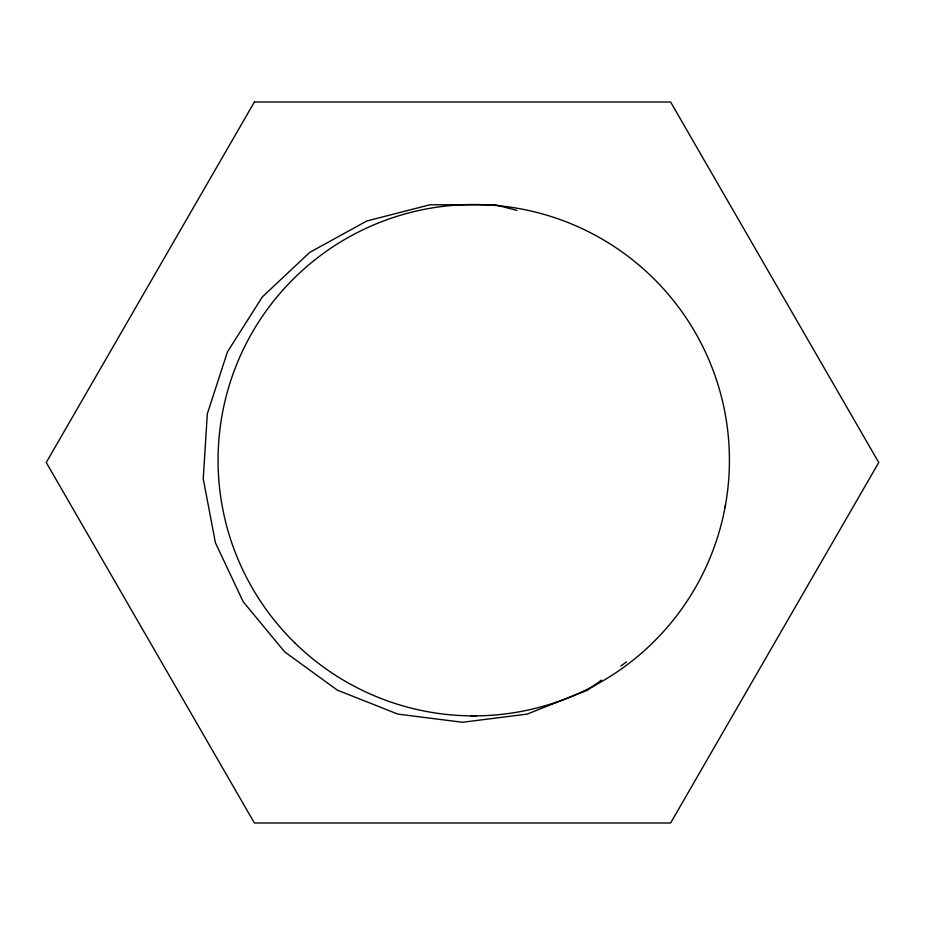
<?xml version="1.0" encoding="UTF-8"?>
<svg xmlns="http://www.w3.org/2000/svg" width="925" height="925" viewBox="0 0 925 925"><rect width="100%" height="100%" fill="white"/><g stroke="black" fill="none" stroke-linecap="round" stroke-linejoin="round"><path stroke-width="1.39" d="M601.389 680.164L587.653 690.143L527.1 714.112L462.5 722.275L397.9 714.112L337.347 690.143L284.669 651.871L243.159 601.701L215.433 542.778L203.234 478.815L207.327 413.822L227.446 351.893L262.342 296.913L309.806 252.34L366.867 220.959L429.94 204.772L495.06 204.772L516.994 210.403M620.86 666.012L626.583 661.849M471.022 715.915L476.467 715.881M725.535 504.692A255.693 255.693 0 0 1 725.015 507.513M254.375 102.016L46.25 462.5L254.375 822.984L670.625 822.984L878.75 462.5L670.625 102.016L254.375 102.016M294.878 642.921A255.693 255.693 0 0 0 721.407 523.747A255.693 255.693 0 0 0 404.942 213.952A255.693 255.693 0 0 0 294.878 642.921"/></g></svg>
